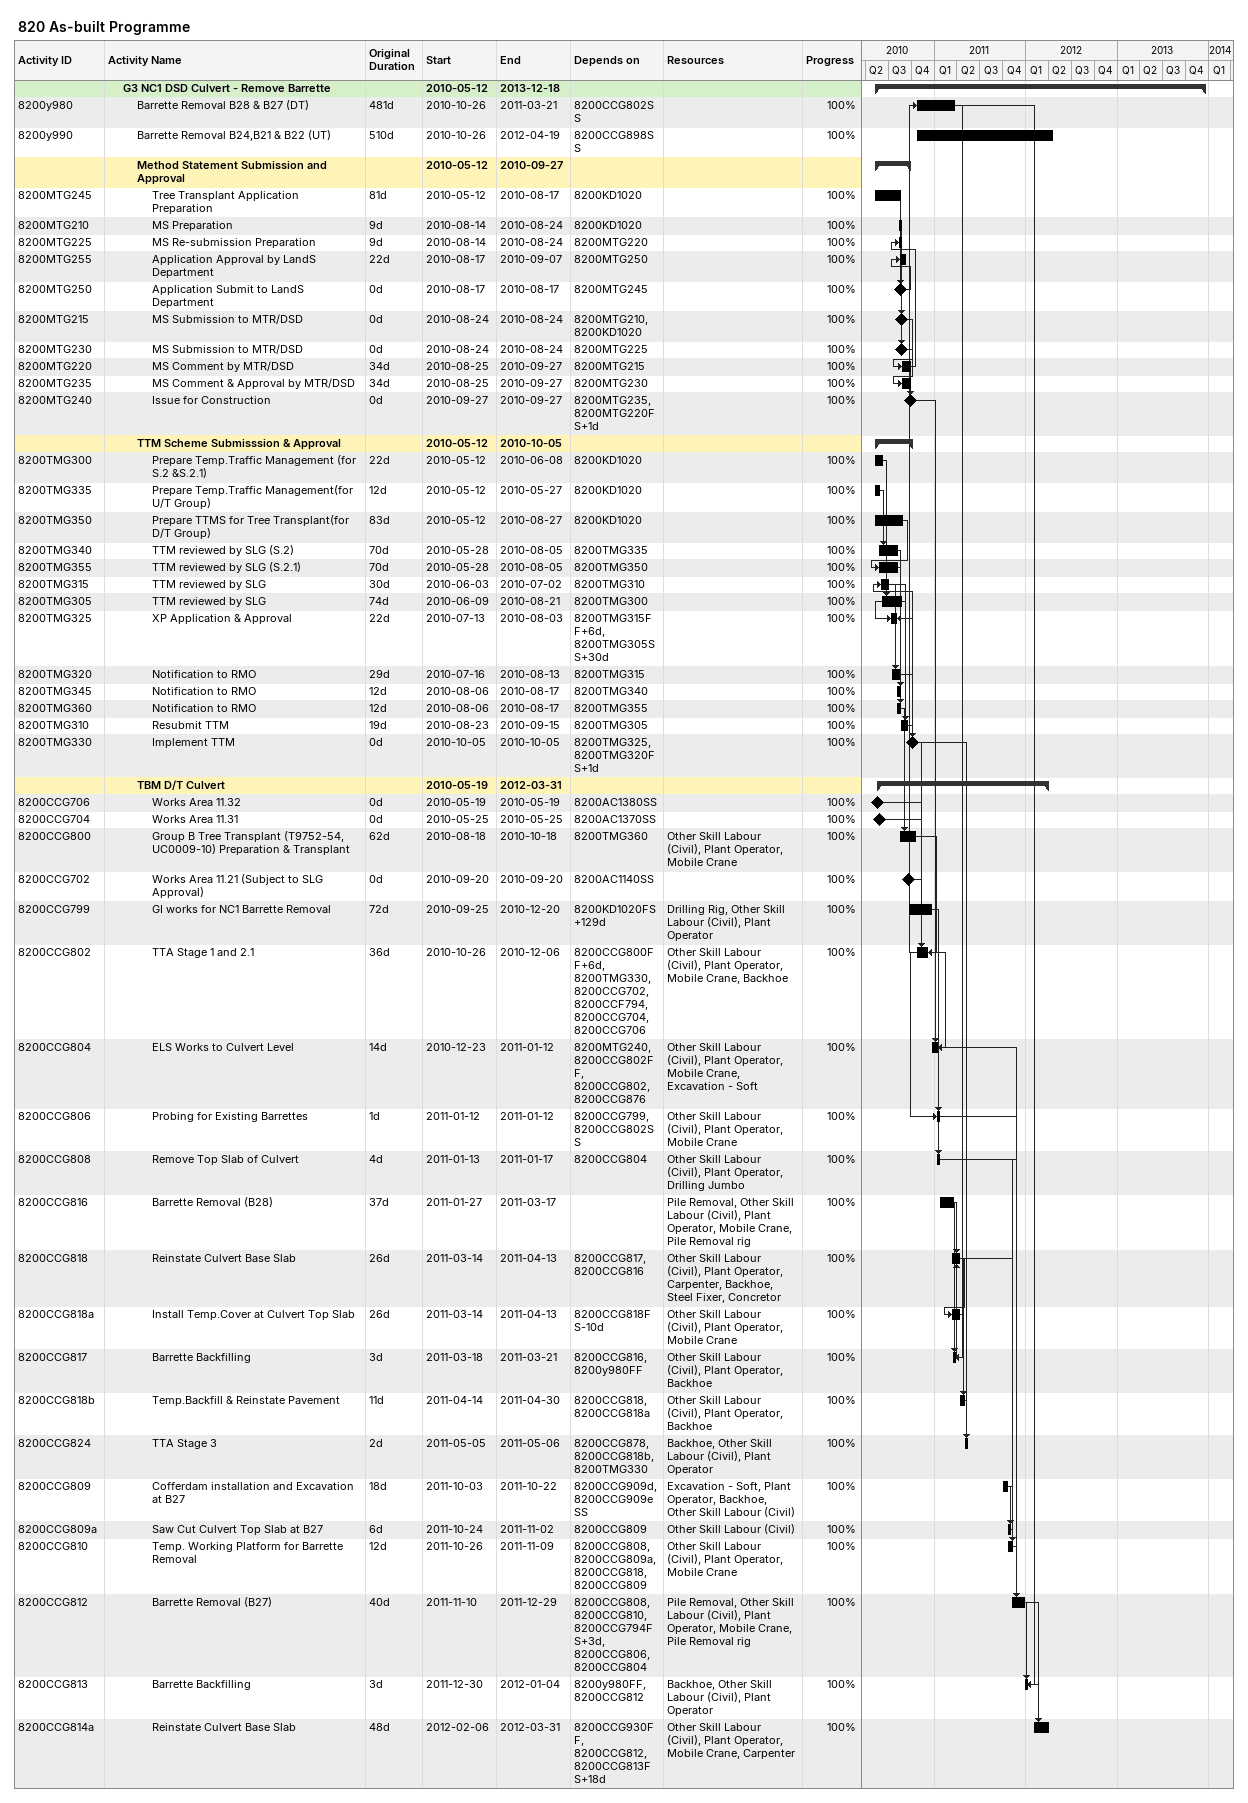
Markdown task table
820 As-built Programme

| ID | Level | Task | Original duration | Start | Finish | Predecessors | Resources | % complete |
|---|---|---|---|---|---|---|---|---|
|  | 2 | **G3 NC1 DSD Culvert - Remove Barrette** |  | 2010-05-12 | 2013-12-18 |  |  |  |
| 8200y980 | 3 | Barrette Removal B28 & B27 (DT) | 481d | 2010-10-26 | 2011-03-21 | 8200CCG802SS |  | 100 |
| 8200y990 | 3 | Barrette Removal B24,B21 & B22 (UT) | 510d | 2010-10-26 | 2012-04-19 | 8200CCG898SS |  | 100 |
|  | 3 | **Method Statement Submission and Approval** |  | 2010-05-12 | 2010-09-27 |  |  |  |
| 8200MTG245 | 4 | Tree Transplant Application Preparation | 81d | 2010-05-12 | 2010-08-17 | 8200KD1020 |  | 100 |
| 8200MTG210 | 4 | MS Preparation | 9d | 2010-08-14 | 2010-08-24 | 8200KD1020 |  | 100 |
| 8200MTG225 | 4 | MS Re-submission Preparation | 9d | 2010-08-14 | 2010-08-24 | 8200MTG220 |  | 100 |
| 8200MTG255 | 4 | Application Approval by LandS Department | 22d | 2010-08-17 | 2010-09-07 | 8200MTG250 |  | 100 |
| 8200MTG250 | 4 | Application Submit to LandS Department | 0d | 2010-08-17 | 2010-08-17 | 8200MTG245 |  | 100 |
| 8200MTG215 | 4 | MS Submission to MTR/DSD | 0d | 2010-08-24 | 2010-08-24 | 8200MTG210, 8200KD1020 |  | 100 |
| 8200MTG230 | 4 | MS Submission to MTR/DSD | 0d | 2010-08-24 | 2010-08-24 | 8200MTG225 |  | 100 |
| 8200MTG220 | 4 | MS Comment by MTR/DSD | 34d | 2010-08-25 | 2010-09-27 | 8200MTG215 |  | 100 |
| 8200MTG235 | 4 | MS Comment & Approval by MTR/DSD | 34d | 2010-08-25 | 2010-09-27 | 8200MTG230 |  | 100 |
| 8200MTG240 | 4 | Issue for Construction | 0d | 2010-09-27 | 2010-09-27 | 8200MTG235, 8200MTG220FS+1d |  | 100 |
|  | 3 | **TTM Scheme Submisssion & Approval** |  | 2010-05-12 | 2010-10-05 |  |  |  |
| 8200TMG300 | 4 | Prepare Temp.Traffic Management (for S.2 &S.2.1) | 22d | 2010-05-12 | 2010-06-08 | 8200KD1020 |  | 100 |
| 8200TMG335 | 4 | Prepare Temp.Traffic Management(for U/T Group) | 12d | 2010-05-12 | 2010-05-27 | 8200KD1020 |  | 100 |
| 8200TMG350 | 4 | Prepare TTMS for Tree Transplant(for D/T Group) | 83d | 2010-05-12 | 2010-08-27 | 8200KD1020 |  | 100 |
| 8200TMG340 | 4 | TTM reviewed by SLG (S.2) | 70d | 2010-05-28 | 2010-08-05 | 8200TMG335 |  | 100 |
| 8200TMG355 | 4 | TTM reviewed by SLG (S.2.1) | 70d | 2010-05-28 | 2010-08-05 | 8200TMG350 |  | 100 |
| 8200TMG315 | 4 | TTM reviewed by SLG | 30d | 2010-06-03 | 2010-07-02 | 8200TMG310 |  | 100 |
| 8200TMG305 | 4 | TTM reviewed by SLG | 74d | 2010-06-09 | 2010-08-21 | 8200TMG300 |  | 100 |
| 8200TMG325 | 4 | XP Application & Approval | 22d | 2010-07-13 | 2010-08-03 | 8200TMG315FF+6d, 8200TMG305SS+30d |  | 100 |
| 8200TMG320 | 4 | Notification to RMO | 29d | 2010-07-16 | 2010-08-13 | 8200TMG315 |  | 100 |
| 8200TMG345 | 4 | Notification to RMO | 12d | 2010-08-06 | 2010-08-17 | 8200TMG340 |  | 100 |
| 8200TMG360 | 4 | Notification to RMO | 12d | 2010-08-06 | 2010-08-17 | 8200TMG355 |  | 100 |
| 8200TMG310 | 4 | Resubmit TTM | 19d | 2010-08-23 | 2010-09-15 | 8200TMG305 |  | 100 |
| 8200TMG330 | 4 | Implement TTM | 0d | 2010-10-05 | 2010-10-05 | 8200TMG325, 8200TMG320FS+1d |  | 100 |
|  | 3 | **TBM D/T Culvert** |  | 2010-05-19 | 2012-03-31 |  |  |  |
| 8200CCG706 | 4 | Works Area 11.32 | 0d | 2010-05-19 | 2010-05-19 | 8200AC1380SS |  | 100 |
| 8200CCG704 | 4 | Works Area 11.31 | 0d | 2010-05-25 | 2010-05-25 | 8200AC1370SS |  | 100 |
| 8200CCG800 | 4 | Group B Tree Transplant (T9752-54, UC0009-10) Preparation & Transplant | 62d | 2010-08-18 | 2010-10-18 | 8200TMG360 | Other Skill Labour (Civil), Plant Operator, Mobile Crane | 100 |
| 8200CCG702 | 4 | Works Area 11.21 (Subject to SLG Approval) | 0d | 2010-09-20 | 2010-09-20 | 8200AC1140SS |  | 100 |
| 8200CCG799 | 4 | GI works for NC1 Barrette Removal | 72d | 2010-09-25 | 2010-12-20 | 8200KD1020FS+129d | Drilling Rig, Other Skill Labour (Civil), Plant Operator | 100 |
| 8200CCG802 | 4 | TTA Stage 1 and 2.1 | 36d | 2010-10-26 | 2010-12-06 | 8200CCG800FF+6d, 8200TMG330, 8200CCG702, 8200CCF794, 8200CCG704, 8200CCG706 | Other Skill Labour (Civil), Plant Operator, Mobile Crane, Backhoe | 100 |
| 8200CCG804 | 4 | ELS Works to Culvert Level | 14d | 2010-12-23 | 2011-01-12 | 8200MTG240, 8200CCG802FF, 8200CCG802, 8200CCG876 | Other Skill Labour (Civil), Plant Operator, Mobile Crane, Excavation - Soft | 100 |
| 8200CCG806 | 4 | Probing for Existing Barrettes | 1d | 2011-01-12 | 2011-01-12 | 8200CCG799, 8200CCG802SS | Other Skill Labour (Civil), Plant Operator, Mobile Crane | 100 |
| 8200CCG808 | 4 | Remove Top Slab of Culvert | 4d | 2011-01-13 | 2011-01-17 | 8200CCG804 | Other Skill Labour (Civil), Plant Operator, Drilling Jumbo | 100 |
| 8200CCG816 | 4 | Barrette Removal (B28) | 37d | 2011-01-27 | 2011-03-17 |  | Pile Removal, Other Skill Labour (Civil), Plant Operator, Mobile Crane, Pile Removal rig | 100 |
| 8200CCG818 | 4 | Reinstate Culvert Base Slab | 26d | 2011-03-14 | 2011-04-13 | 8200CCG817, 8200CCG816 | Other Skill Labour (Civil), Plant Operator, Carpenter, Backhoe, Steel Fixer, Concretor | 100 |
| 8200CCG818a | 4 | Install Temp.Cover at Culvert Top Slab | 26d | 2011-03-14 | 2011-04-13 | 8200CCG818FS-10d | Other Skill Labour (Civil), Plant Operator, Mobile Crane | 100 |
| 8200CCG817 | 4 | Barrette Backfilling | 3d | 2011-03-18 | 2011-03-21 | 8200CCG816, 8200y980FF | Other Skill Labour (Civil), Plant Operator, Backhoe | 100 |
| 8200CCG818b | 4 | Temp.Backfill & Reinstate Pavement | 11d | 2011-04-14 | 2011-04-30 | 8200CCG818, 8200CCG818a | Other Skill Labour (Civil), Plant Operator, Backhoe | 100 |
| 8200CCG824 | 4 | TTA Stage 3 | 2d | 2011-05-05 | 2011-05-06 | 8200CCG878, 8200CCG818b, 8200TMG330 | Backhoe, Other Skill Labour (Civil), Plant Operator | 100 |
| 8200CCG809 | 4 | Cofferdam installation and Excavation at B27 | 18d | 2011-10-03 | 2011-10-22 | 8200CCG909d, 8200CCG909eSS | Excavation - Soft, Plant Operator, Backhoe, Other Skill Labour (Civil) | 100 |
| 8200CCG809a | 4 | Saw Cut Culvert Top Slab at B27 | 6d | 2011-10-24 | 2011-11-02 | 8200CCG809 | Other Skill Labour (Civil) | 100 |
| 8200CCG810 | 4 | Temp. Working Platform for Barrette Removal | 12d | 2011-10-26 | 2011-11-09 | 8200CCG808, 8200CCG809a, 8200CCG818, 8200CCG809 | Other Skill Labour (Civil), Plant Operator, Mobile Crane | 100 |
| 8200CCG812 | 4 | Barrette Removal (B27) | 40d | 2011-11-10 | 2011-12-29 | 8200CCG808, 8200CCG810, 8200CCG794FS+3d, 8200CCG806, 8200CCG804 | Pile Removal, Other Skill Labour (Civil), Plant Operator, Mobile Crane, Pile Removal rig | 100 |
| 8200CCG813 | 4 | Barrette Backfilling | 3d | 2011-12-30 | 2012-01-04 | 8200y980FF, 8200CCG812 | Backhoe, Other Skill Labour (Civil), Plant Operator | 100 |
| 8200CCG814a | 4 | Reinstate Culvert Base Slab | 48d | 2012-02-06 | 2012-03-31 | 8200CCG930FF, 8200CCG812, 8200CCG813FS+18d | Other Skill Labour (Civil), Plant Operator, Mobile Crane, Carpenter | 100 |
